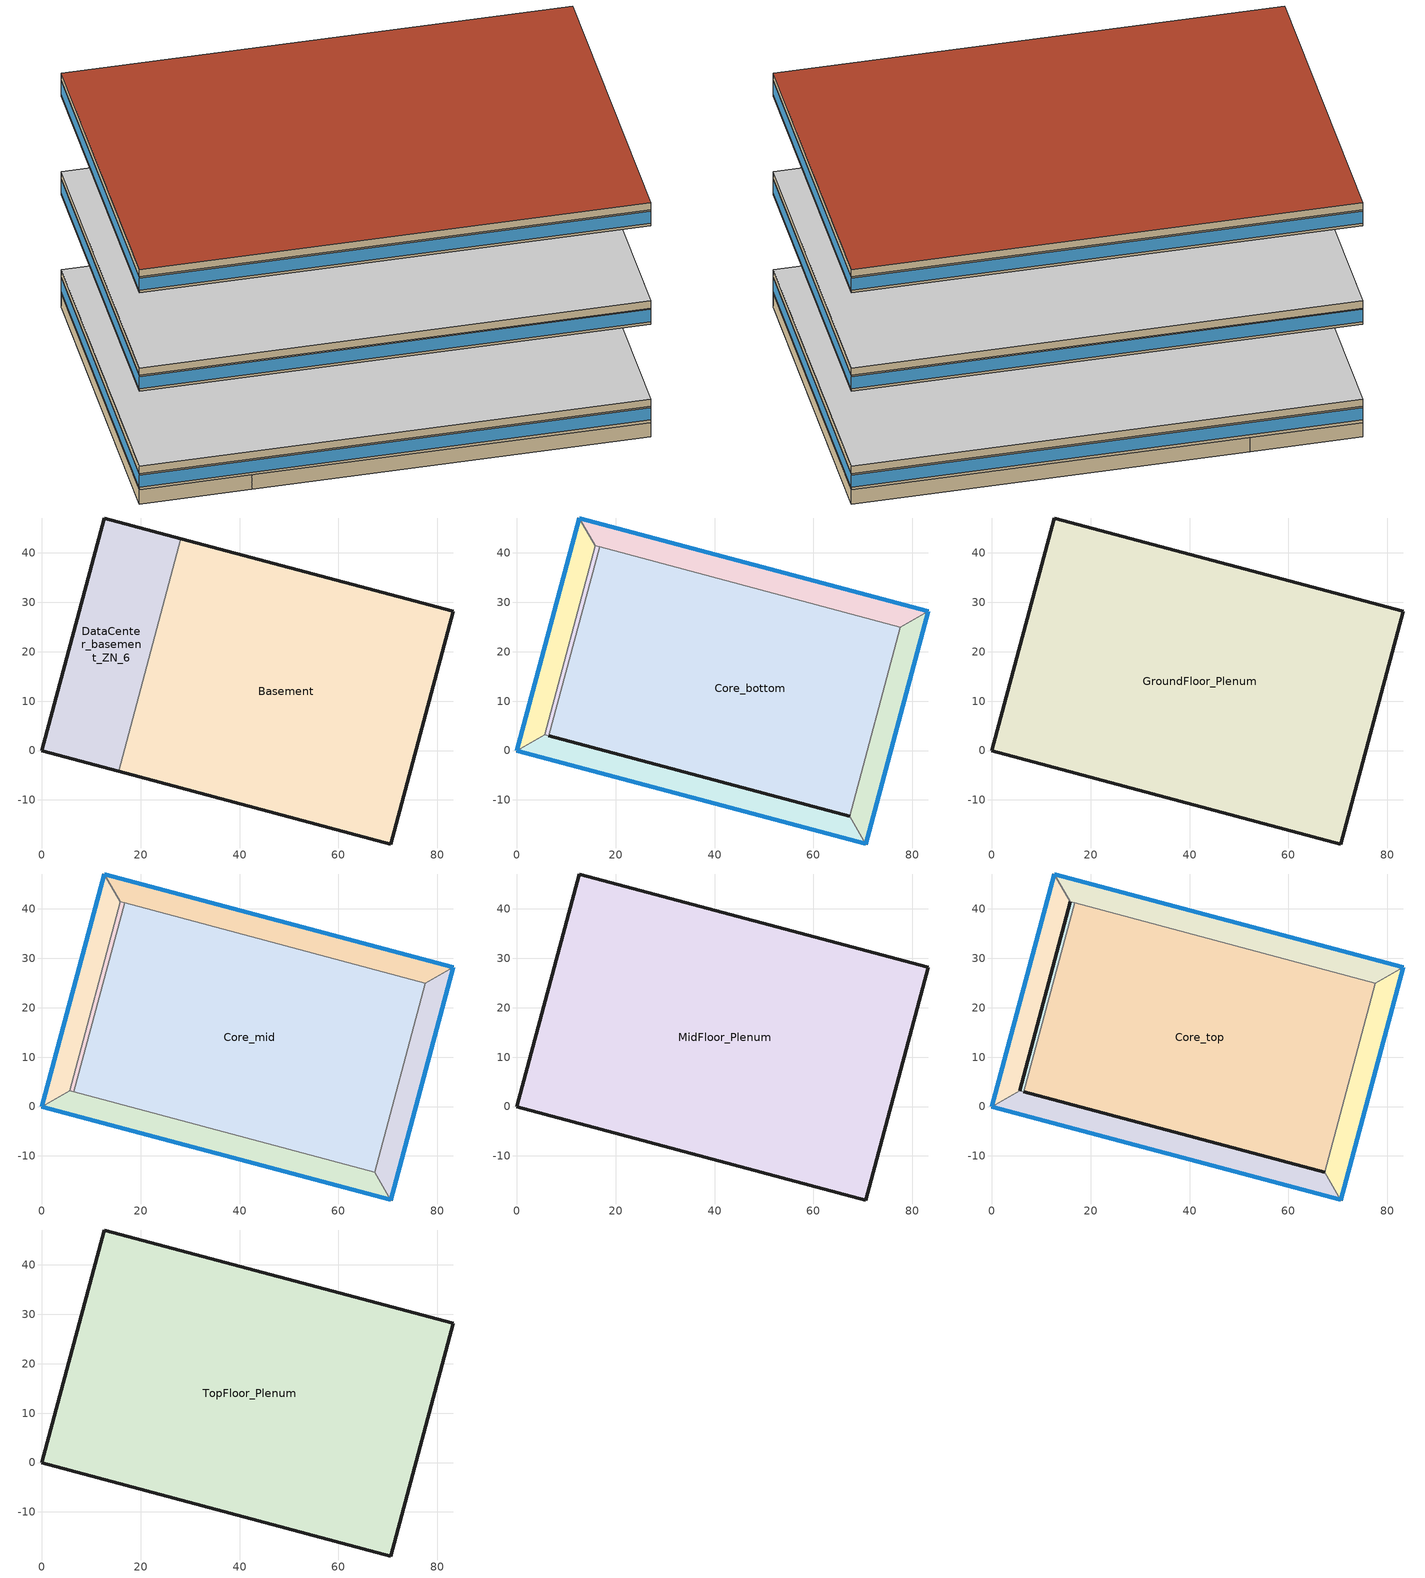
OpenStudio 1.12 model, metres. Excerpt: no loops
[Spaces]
DataCenter_basement_ZN_6
 floor ground (Basement Floor construction): 28.15,42.92 15.53,-4.16 0,0 12.61,47.08 z-2.44
 wall to Basement: 15.53,-4.16 28.15,42.92 z-2.44:0
 wall ground (Basement Wall construction): 12.61,47.08 0,0 15.53,-4.16 z-2.44:0; 28.14,42.92,0 28.15,42.92,-2.44 12.61,47.08,-2.44 12.61,47.08,0
Basement
 floor ground (Basement Floor construction): 83.23,28.16 70.62,-18.92 15.53,-4.16 28.15,42.92 z-2.44
 wall ground (Basement Wall construction): 15.53,-4.16 70.62,-18.92 83.23,28.16 28.15,42.92 z-2.44:0
Perimeter_bot_ZN_2
 floor to Basement: 83.23,28.16 70.62,-18.92 67.38,-13.32 77.63,24.92 z0
 wall outside: 70.62,-18.92 83.23,28.16 z0:2.74
 wall to Perimeter_bot_ZN_1: 67.38,-13.32 70.62,-18.92 z0:2.74
 wall to Perimeter_bot_ZN_3: 83.23,28.16 77.63,24.92 z0:2.74
 wall to Core_bottom: 77.63,24.92 67.38,-13.32 z0:2.74
 window: 70.62,-18.92 83.23,28.16 z0.45:2.5
Core_bottom
 floor to DataCenter_basement_ZN_6: 26.96,38.5 16.71,0.26 6.48,3 16.73,41.24 z0
 floor to Basement: 77.63,24.92 67.38,-13.32 16.71,0.26 26.96,38.5 z0
 wall outside: 6.48,3 67.38,-13.32 z0:2.74
 wall to Perimeter_bot_ZN_3: 77.63,24.92 16.73,41.24 z0:2.74
 wall to DataCenter_bot_ZN_6: 16.73,41.24 6.48,3 z0:2.74
Perimeter_bot_ZN_3
 floor to Basement: 83.23,28.16 77.63,24.92 26.96,38.5 28.14,42.92 z0
 floor to DataCenter_basement_ZN_6: 28.14,42.92 26.96,38.5 15.85,41.48 12.61,47.08 z0
 wall outside: 83.23,28.16 12.61,47.08 z0:2.74
 wall to DataCenter_bot_ZN_6: 15.85,41.48 16.73,41.24 z0:2.74
 wall to Perimeter_bot_ZN_4: 12.61,47.08 15.85,41.48 z0:2.74
 window: 83.23,28.16 12.61,47.08 z0.45:2.5
DataCenter_bot_ZN_6
 floor to DataCenter_basement_ZN_6: 16.73,41.24 6.48,3 5.6,3.23 15.85,41.48 z0
 wall to Perimeter_bot_ZN_1: 5.6,3.23 6.48,3 z0:2.74
 wall to Perimeter_bot_ZN_4: 15.85,41.48 5.6,3.23 z0:2.74
Perimeter_bot_ZN_4
 floor to DataCenter_basement_ZN_6: 12.61,47.08 15.85,41.48 5.6,3.23 0,0 z0
 wall outside: 12.61,47.08 0,0 z0:2.74
 wall to Perimeter_bot_ZN_1: 0,0 5.6,3.23 z0:2.74
 window: 12.61,47.08 0,0 z0.45:2.5
Perimeter_bot_ZN_1
 floor to Basement: 67.38,-13.32 70.62,-18.92 15.53,-4.16 16.71,0.26 z0
 floor to DataCenter_basement_ZN_6: 16.71,0.26 15.53,-4.16 0,0 5.6,3.23 z0
 wall outside: 0,0 70.62,-18.92 z0:2.74
 wall to Core_top: 67.38,-13.32 6.48,3 z0:2.74
 window: 0,0 70.62,-18.92 z0.45:2.5
GroundFloor_Plenum
 floor to Perimeter_bot_ZN_3: 83.23,28.16 77.63,24.92 15.85,41.48 12.61,47.08 z2.74
 floor to Core_bottom: 77.63,24.92 67.38,-13.32 6.48,3 16.73,41.24 z2.74
 floor to DataCenter_bot_ZN_6: 16.73,41.24 6.48,3 5.6,3.23 15.85,41.48 z2.74
 floor to Perimeter_bot_ZN_2: 83.23,28.16 70.62,-18.92 67.38,-13.32 77.63,24.92 z2.74
 floor to Perimeter_bot_ZN_1: 67.38,-13.32 70.62,-18.92 0,0 5.6,3.23 z2.74
 floor to Perimeter_bot_ZN_4: 12.61,47.08 15.85,41.48 5.6,3.23 0,0 z2.74
 wall outside: 83.23,28.16 12.61,47.08 0,0 70.62,-18.92 83.23,28.16 z2.74:3.96
 ceiling adiabatic (Floor Adiabatic construction): 70.62,-18.92 83.23,28.16 12.61,47.08 0,0 z3.96
Perimeter_mid_ZN_3
 floor adiabatic (Floor Adiabatic construction): 83.23,28.16 77.63,24.92 15.85,41.48 12.61,47.08 z16.77
 wall outside: 83.23,28.16 12.61,47.08 z16.77:19.51
 wall to Core_mid: 16.73,41.24 77.63,24.92 z16.77:19.51
 wall to Perimeter_mid_ZN_2: 77.63,24.92 83.23,28.16 z16.77:19.51
 wall to DataCenter_mid_ZN_6: 15.85,41.48 16.73,41.24 z16.77:19.51
 wall to Perimeter_mid_ZN_4: 12.61,47.08 15.85,41.48 z16.77:19.51
 window: 83.23,28.16 12.61,47.08 z17.21:19.27
Perimeter_mid_ZN_2
 floor adiabatic (Floor Adiabatic construction): 83.23,28.16 70.62,-18.92 67.38,-13.32 77.63,24.92 z16.77
 wall outside: 70.62,-18.92 83.23,28.16 z16.77:19.51
 wall to Core_mid: 77.63,24.92 67.38,-13.32 z16.77:19.51
 wall to Perimeter_mid_ZN_1: 67.38,-13.32 70.62,-18.92 z16.77:19.51
 window: 70.62,-18.92 83.23,28.16 z17.21:19.27
Perimeter_mid_ZN_4
 floor adiabatic (Floor Adiabatic construction): 12.61,47.08 15.85,41.48 5.6,3.23 0,0 z16.77
 wall outside: 12.61,47.08 0,0 z16.77:19.51
 wall to DataCenter_mid_ZN_6: 5.6,3.23 15.85,41.48 z16.77:19.51
 wall to Perimeter_mid_ZN_1: 0,0 5.6,3.23 z16.77:19.51
 window: 12.61,47.08 0,0 z17.21:19.27
Perimeter_mid_ZN_1
 floor adiabatic (Floor Adiabatic construction): 67.38,-13.32 70.62,-18.92 0,0 5.6,3.23 z16.77
 wall outside: 0,0 70.62,-18.92 z16.77:19.51
 wall to Core_mid: 67.38,-13.32 6.48,3 z16.77:19.51
 wall to DataCenter_mid_ZN_6: 6.48,3 5.6,3.23 z16.77:19.51
 window: 0,0 70.62,-18.92 z17.21:19.27
Core_mid
 floor adiabatic (Floor Adiabatic construction): 77.63,24.92 67.38,-13.32 6.48,3 16.73,41.24 z16.77
 wall to DataCenter_mid_ZN_6: 16.73,41.24 6.48,3 z16.77:19.51
DataCenter_mid_ZN_6
 floor adiabatic (Floor Adiabatic construction): 16.73,41.24 6.48,3 5.6,3.23 15.85,41.48 z16.77
MidFloor_Plenum
 floor to Perimeter_mid_ZN_2: 83.23,28.16 70.62,-18.92 67.38,-13.32 77.63,24.92 z19.51
 floor to Perimeter_mid_ZN_4: 12.61,47.08 15.85,41.48 5.6,3.23 0,0 z19.51
 floor to Perimeter_mid_ZN_1: 67.38,-13.32 70.62,-18.92 0,0 5.6,3.23 z19.51
 floor to DataCenter_mid_ZN_6: 16.73,41.24 6.48,3 5.6,3.23 15.85,41.48 z19.51
 floor to Core_mid: 77.63,24.92 67.38,-13.32 6.48,3 16.73,41.24 z19.51
 floor to Perimeter_mid_ZN_3: 83.23,28.16 77.63,24.92 15.85,41.48 12.61,47.08 z19.51
 wall outside: 0,0 70.62,-18.92 83.23,28.16 12.61,47.08 0,0 z19.51:20.73
 ceiling adiabatic (Floor Adiabatic construction): 70.62,-18.92 83.23,28.16 12.61,47.08 0,0 z20.73
Perimeter_top_ZN_2
 floor adiabatic (Floor Adiabatic construction): 83.23,28.16 70.62,-18.92 67.38,-13.32 77.63,24.92 z33.54
 wall outside: 70.62,-18.92 83.23,28.16 z33.54:36.28
 wall to Core_top: 77.63,24.92 67.38,-13.32 z33.54:36.28
 wall to Perimeter_top_ZN_3: 83.23,28.16 77.63,24.92 z33.54:36.28
 wall to Perimeter_top_ZN_1: 67.38,-13.32 70.62,-18.92 z33.54:36.28
 window: 70.62,-18.92 83.23,28.16 z33.98:36.04
DataCenter_top_ZN_6
 floor adiabatic (Floor Adiabatic construction): 16.73,41.24 6.48,3 5.6,3.23 15.85,41.48 z33.54
 wall outside: 15.85,41.48 5.6,3.23 z33.54:36.28
 wall to Perimeter_top_ZN_1: 5.6,3.23 6.48,3 z33.54:36.28
 wall to Perimeter_top_ZN_3: 16.73,41.24 15.85,41.48 z33.54:36.28
 wall to Core_top: 6.48,3 16.73,41.24 z33.54:36.28
Perimeter_top_ZN_3
 floor adiabatic (Floor Adiabatic construction): 83.23,28.16 77.63,24.92 15.85,41.48 12.61,47.08 z33.54
 wall outside: 83.23,28.16 12.61,47.08 z33.54:36.28
 wall to Perimeter_top_ZN_4: 12.61,47.08 15.85,41.48 z33.54:36.28
 wall to Core_top: 16.73,41.24 77.63,24.92 z33.54:36.28
 window: 83.23,28.16 12.61,47.08 z33.98:36.04
Core_top
 floor adiabatic (Floor Adiabatic construction): 77.63,24.92 67.38,-13.32 6.48,3 16.73,41.24 z33.54
Perimeter_top_ZN_1
 floor adiabatic (Floor Adiabatic construction): 67.38,-13.32 70.62,-18.92 0,0 5.6,3.23 z33.54
 wall outside: 0,0 70.62,-18.92 / 67.38,-13.32 6.48,3 z33.54:36.28
 wall to Perimeter_top_ZN_4: 5.6,3.23 0,0 z33.54:36.28
 window: 0,0 70.62,-18.92 z33.98:36.04
Perimeter_top_ZN_4
 floor adiabatic (Floor Adiabatic construction): 12.61,47.08 15.85,41.48 5.6,3.23 0,0 z33.54
 wall outside: 12.61,47.08 0,0 / 5.6,3.23 15.85,41.48 z33.54:36.28
 window: 12.61,47.08 0,0 z33.98:36.04
TopFloor_Plenum
 floor to Perimeter_top_ZN_2: 83.23,28.16 70.62,-18.92 67.38,-13.32 77.63,24.92 z36.28
 floor to Core_top: 77.63,24.92 67.38,-13.32 6.48,3 16.73,41.24 z36.28
 floor to DataCenter_top_ZN_6: 16.73,41.24 6.48,3 5.6,3.23 15.85,41.48 z36.28
 floor to Perimeter_top_ZN_4: 12.61,47.08 15.85,41.48 5.6,3.23 0,0 z36.28
 floor to Perimeter_top_ZN_1: 67.38,-13.32 70.62,-18.92 0,0 5.6,3.23 z36.28
 floor to Perimeter_top_ZN_3: 83.23,28.16 77.63,24.92 15.85,41.48 12.61,47.08 z36.28
 wall outside: 12.61,47.08 0,0 70.62,-18.92 83.23,28.16 12.61,47.08 z36.28:37.5
 roof outside: 70.62,-18.92 83.23,28.16 12.61,47.08 0,0 z37.5
[Site]
Chicago Ohare Intl Ap: Latitude {deg}=41.98; Longitude {deg}=-87.92; Time Zone {hr}=-6; Elevation {m}=201; Terrain=City
[Building]
DOE Ref Pre-1980-LargeOffice-ASHRAE 169-2006-2A created: 2016-02-16 11:43:37 -0800: North Axis {deg}=0; Default Construction Set=DOE Ref Pre-1980 - Office - ASHRAE 169-2006-2A
[ClimateZones]
Climate Zone Institution Name 1=ASHRAE; Climate Zone Document Name 1=ANSI/ASHRAE Standard 169; Climate Zone Document Year 1=2006; Climate Zone Institution Name 2=CEC; Climate Zone Document Name 2=California Climate Zone Descriptions; Climate Zone Document Year 2=1995
[Site:GroundTemperature:BuildingSurface]
20.541, 20.346, 20.801, 22.127, 22.752, 22.868, 22.937, 22.96, 22.981, 22.822, 21.631, 20.645
[Site:WaterMainsTemperature]
Calculation Method=Correlation; Annual Average Outdoor Air Temperature {C}=20.3167; Maximum Difference In Monthly Average Outdoor Air Temperatures {deltaC}=17.8
[SizingPeriod:DesignDay] Barometric Pressure {Pa}=98934; Sky Clearness=0; Rain Indicator=0; Snow Indicator=0; Day of Month=21; Daylight Saving Time Indicator=0; Dry-Bulb Temperature Range Modifier Type=DefaultMultipliers
Name | Maximum Dry-Bulb Temperature {C} | Daily Dry-Bulb Temperature Range {deltaC} | Humidity Indicating Conditions at Maximum Dry-Bulb | Wind Speed {m/s} | Wind Direction {deg} | Month | Day Type | Humidity Indicating Type | Solar Model Indicator | ASHRAE Taub | ASHRAE Taud
Chicago Ohare Intl Ap Ann Clg .4% Condns DP=>MDB | 28.9 | 10.5 | 23.8 | 5.2 | 230 | 7 | SummerDesignDay | Dewpoint | ASHRAETau | 0.455 | 2.05
Chicago Ohare Intl Ap Ann Htg Wind 99.6% Condns WS=>MCDB | -3.5 | 0 | -3.5 | 12.4 | 270 | 1 | WinterDesignDay | Wetbulb | ASHRAEClearSky
Chicago Ohare Intl Ap Ann Hum_n 99.6% Condns DP=>MCDB | -19.2 | 0 | -25.7 | 4.9 | 270 | 1 | WinterDesignDay | Dewpoint | ASHRAEClearSky
Chicago Ohare Intl Ap Ann Clg .4% Condns Enth=>MDB | 31.4 | 10.5 | 79200 | 5.2 | 230 | 7 | SummerDesignDay | Enthalpy | ASHRAETau | 0.455 | 2.05
Chicago Ohare Intl Ap Ann Htg 99.6% Condns DB | -20 | 0 | -20 | 4.9 | 270 | 1 | WinterDesignDay | Wetbulb | ASHRAEClearSky
Chicago Ohare Intl Ap Ann Clg .4% Condns DB=>MWB | 33.3 | 10.5 | 23.7 | 5.2 | 230 | 7 | SummerDesignDay | Wetbulb | ASHRAETau | 0.455 | 2.05
Chicago Ohare Intl Ap Ann Clg .4% Condns WB=>MDB | 31.2 | 10.5 | 25.5 | 5.2 | 230 | 7 | SummerDesignDay | Wetbulb | ASHRAETau | 0.455 | 2.05
[Material:NoMass] Thermal Absorptance=0.9; Solar Absorptance=0.7
Name | Roughness | Thermal Resistance {m2-K/W} | Visible Absorptance
CP02 CARPET PAD | VeryRough | 0.21648 | 0.8
Nonres_Floor_Insulation | MediumSmooth | 2.88292 | 0.7
Typical Insulation R-1.96 | Smooth | 0.34506 | 0.7
Typical Carpet Pad | Smooth | 0.21648 | 0.8
Typical Insulation R-8.88 | Smooth | 1.56434 | 0.7
Typical Insulation | Smooth | 0.0282222 | 0.7
[Material]
Name | Roughness | Thickness {m} | Conductivity {W/m-K} | Density {kg/m3} | Specific Heat {J/kg-K} | Thermal Absorptance | Solar Absorptance | Visible Absorptance
100mm Normalweight concrete floor | MediumSmooth | 0.1016 | 2.31 | 2322 | 832
G01 13mm gypsum board | Smooth | 0.0127 | 0.16 | 800 | 1090 | 0.9 | 0.7 | 0.5
M10 200mm concrete block basement wall | MediumRough | 0.2032 | 1.326 | 1842 | 912
4 in. Normalweight Concrete Floor | MediumRough | 0.1016 | 2.31 | 2322 | 832 | 0.9 | 0.7 | 0.7
1IN Stucco | Smooth | 0.0253 | 0.6918 | 1858 | 837 | 0.9 | 0.92 | 0.92
8IN CONCRETE HW RefBldg | Rough | 0.2032 | 1.311 | 2240 | 836.8 | 0.9 | 0.7 | 0.7
1/2IN Gypsum | Smooth | 0.0127 | 0.16 | 784.9 | 830 | 0.9 | 0.4 | 0.4
Roof Membrane | VeryRough | 0.0095 | 0.16 | 1121.29 | 1460 | 0.9 | 0.77 | 0.7
Metal Roof Surface; F08 Metal surface | Smooth | 0.0008 | 45.28 | 7824 | 500 | 0.9 | 0.7 | 0.7
HW CONCRETE | Rough | 0.1016 | 1.31125 | 2240 | 837.36 | 0.9 | 0.7 | 0.7
8 in. Concrete Block Basement Wall | MediumRough | 0.2032 | 1.326 | 1842 | 912 | 0.9 | 0.7 | 0.7
G05 25mm wood | MediumSmooth | 0.0254 | 0.15 | 608 | 1630 | 0.9 | 0.5 | 0.5
Std Wood 6inch | MediumSmooth | 0.15 | 0.12 | 540 | 1210 | 0.9 | 0.7 | 0.7
[Construction]
Floor Adiabatic construction: CP02 CARPET PAD, 100mm Normalweight concrete floor, Nonres_Floor_Insulation
Basement Wall construction: M10 200mm concrete block basement wall
Basement Floor construction: M10 200mm concrete block basement wall, CP02 CARPET PAD
Typical Insulated Exterior Mass Floor: 4 in. Normalweight Concrete Floor, Typical Carpet Pad
Typical Insulated Exterior Mass Wall R-4.35: 1IN Stucco, 8IN CONCRETE HW RefBldg, Typical Insulation R-1.96, 1/2IN Gypsum
Typical IEAD Roof R-10.0: Roof Membrane, Typical Insulation R-8.88, Metal Roof Surface
Typical Interior Floor: 100mm Normalweight concrete floor, CP02 CARPET PAD
Typical Interior Wall: G01 13mm gypsum board, G01 13mm gypsum board
Typical Interior Ceiling: CP02 CARPET PAD, 100mm Normalweight concrete floor
ext-slab-mass: HW CONCRETE, CP02 CARPET PAD
Typical Insulated Basement Mass Wall: 8 in. Concrete Block Basement Wall
U 1.22 SHGC 0.54 Simple Glazing Window: U 1.22 SHGC 0.54 Simple Glazing
Typical Insulated Metal Door: F08 Metal surface, Typical Insulation
Typical Overhead Door: Typical Insulation
Typical Interior Window: Clear 3mm
Typical Interior Door; Typical Interior Partition: G05 25mm wood
InteriorFurnishings: Std Wood 6inch
[DefaultConstructionSet]
DOE Ref Pre-1980 - Office - ASHRAE 169-2006-2A: Default Exterior Surface Constructions=Default Surface Constructions 1; Default Interior Surface Constructions=Default Surface Constructions 2; Default Ground Contact Surface Constructions=Default Surface Constructions 3; Default Exterior SubSurface Constructions=Default Sub Surface Constructions 1; Default Interior SubSurface Constructions=Default Sub Surface Constructions 2; Interior Partition Construction=Typical Interior Partition
[DefaultSurfaceConstructions]
Name | Floor Construction | Wall Construction | Roof Ceiling Construction
Default Surface Constructions 1 | Typical Insulated Exterior Mass Floor | Typical Insulated Exterior Mass Wall R-4.35 | Typical IEAD Roof R-10.0
Default Surface Constructions 2 | Typical Interior Floor | Typical Interior Wall | Typical Interior Ceiling
Default Surface Constructions 3 | ext-slab-mass | Typical Insulated Basement Mass Wall
[DefaultSubSurfaceConstructions]
Name | Fixed Window Construction | Operable Window Construction | Door Construction | Overhead Door Construction | Tubular Daylight Dome Construction | Tubular Daylight Diffuser Construction
Default Sub Surface Constructions 1 | U 1.22 SHGC 0.54 Simple Glazing Window | U 1.22 SHGC 0.54 Simple Glazing Window | Typical Insulated Metal Door | Typical Overhead Door | Typical Interior Window | Typical Interior Window
Default Sub Surface Constructions 2 | Typical Interior Window | Typical Interior Window | Typical Interior Door
[WindowMaterial:SimpleGlazingSystem]
U 1.22 SHGC 0.54 Simple Glazing: U-Factor {W/m2-K}=6.92748; Solar Heat Gain Coefficient=0.54; Visible Transmittance=0.38
[WindowMaterial:Glazing]
Clear 3mm: Optical Data Type=SpectralAverage; Thickness {m}=0.003; Solar Transmittance at Normal Incidence=0.837; Front Side Solar Reflectance at Normal Incidence=0.075; Back Side Solar Reflectance at Normal Incidence=0.075; Visible Transmittance at Normal Incidence=0.898; Front Side Visible Reflectance at Normal Incidence=0.081; Back Side Visible Reflectance at Normal Incidence=0.081; Infrared Transmittance at Normal Incidence=0; Front Side Infrared Hemispherical Emissivity=0.84; Back Side Infrared Hemispherical Emissivity=0.84; Conductivity {W/m-K}=0.9; Dirt Correction Factor for Solar and Visible Transmittance=1; Solar Diffusing=No
[Space]
Name | Space Type | Thermal Zone | Part of Total Floor Area
Perimeter_bot_ZN_2 | Office WholeBuilding - Lg Office | Perimeter_bot_ZN_2 ZN | Yes
DataCenter_basement_ZN_6 | Office WholeBuilding - Lg Office | DataCenter_basement_ZN_6 ZN
DataCenter_top_ZN_6 | Office WholeBuilding - Lg Office | DataCenter_top_ZN_6 ZN
Core_bottom | Office WholeBuilding - Lg Office | Core_bottom ZN | Yes
Perimeter_mid_ZN_3 | Office WholeBuilding - Lg Office | Perimeter_mid_ZN_3 ZN | Yes
Perimeter_mid_ZN_2 | Office WholeBuilding - Lg Office | Perimeter_mid_ZN_2 ZN | Yes
MidFloor_Plenum |  | MidFloor_Plenum ZN | No
Perimeter_bot_ZN_3 | Office WholeBuilding - Lg Office | Perimeter_bot_ZN_3 ZN | Yes
GroundFloor_Plenum |  | GroundFloor_Plenum ZN | No
Perimeter_mid_ZN_4 | Office WholeBuilding - Lg Office | Perimeter_mid_ZN_4 ZN | Yes
Perimeter_top_ZN_3 | Office WholeBuilding - Lg Office | Perimeter_top_ZN_3 ZN | Yes
Perimeter_top_ZN_2 | Office WholeBuilding - Lg Office | Perimeter_top_ZN_2 ZN | Yes
DataCenter_bot_ZN_6 | Office WholeBuilding - Lg Office | DataCenter_bot_ZN_6 ZN
Perimeter_mid_ZN_1 | Office WholeBuilding - Lg Office | Perimeter_mid_ZN_1 ZN | Yes
Core_mid | Office WholeBuilding - Lg Office | Core_mid ZN | Yes
TopFloor_Plenum |  | TopFloor_Plenum ZN | No
Perimeter_bot_ZN_4 | Office WholeBuilding - Lg Office | Perimeter_bot_ZN_4 ZN | Yes
Perimeter_bot_ZN_1 | Office WholeBuilding - Lg Office | Perimeter_bot_ZN_1 ZN | Yes
Basement | Office WholeBuilding - Lg Office | Basement ZN | Yes
DataCenter_mid_ZN_6 | Office WholeBuilding - Lg Office | DataCenter_mid_ZN_6 ZN
Core_top | Office WholeBuilding - Lg Office | Core_top ZN | Yes
Perimeter_top_ZN_1 | Office WholeBuilding - Lg Office | Perimeter_top_ZN_1 ZN | Yes
Perimeter_top_ZN_4 | Office WholeBuilding - Lg Office | Perimeter_top_ZN_4 ZN | Yes
[SpaceType]
Office WholeBuilding - Lg Office: Default Schedule Set=Office WholeBuilding - Lg Office Schedule Set; Design Specification Outdoor Air Object=Office WholeBuilding - Lg Office Ventilation; Standards Building Type=Office; Standards Space Type=WholeBuilding - Lg Office
[People:Definition]
Office WholeBuilding - Lg Office People Definition: Number of People Calculation Method=People/Area; People per Space Floor Area {person/m2}=0.0538196; Fraction Radiant=0.3
[People]
Office WholeBuilding - Lg Office People: People Definition=Office WholeBuilding - Lg Office People Definition; Space or SpaceType=Office WholeBuilding - Lg Office; Work Efficiency Schedule=Work Efficiency Schedule; Clothing Insulation Schedule=Clothing Schedule; Air Velocity Schedule=Air Velocity Schedule
[Lights:Definition]
Office WholeBuilding - Lg Office Lights Definition: Design Level Calculation Method=Watts/Area; Watts per Space Floor Area {W/m2}=16.1459; Fraction Radiant=0.7; Fraction Visible=0.2
[Lights]
Office WholeBuilding - Lg Office Lights: Lights Definition=Office WholeBuilding - Lg Office Lights Definition; Space or SpaceType=Office WholeBuilding - Lg Office
[ElectricEquipment:Definition]
Office WholeBuilding - Lg Office Elec Equip Definition: Design Level Calculation Method=Watts/Area; Watts per Space Floor Area {W/m2}=10.7639; Fraction Radiant=0.5
[ElectricEquipment]
Office WholeBuilding - Lg Office Elec Equip: Electric Equipment Definition=Office WholeBuilding - Lg Office Elec Equip Definition; Space or SpaceType=Office WholeBuilding - Lg Office
[DesignSpecification:OutdoorAir]
Office WholeBuilding - Lg Office Ventilation: Outdoor Air Method=Sum; Outdoor Air Flow per Person {m3/s-person}=0.00943895
[DefaultScheduleSet]
Office WholeBuilding - Lg Office Schedule Set: Number of People Schedule=Large Office Bldg Occ; People Activity Level Schedule=Large Office Activity; Lighting Schedule=Large Office Bldg Light; Electric Equipment Schedule=Large Office Bldg Equip; Infiltration Schedule=Large Office Infil Quarter On
[ThermostatSetpoint:DualSetpoint] Heating Setpoint Temperature Schedule=Large Office HtgSetp; Cooling Setpoint Temperature Schedule=Large Office ClgSetp
DataCenter_top_ZN_6 ZN Thermostat; Perimeter_top_ZN_3 ZN Thermostat; Perimeter_top_ZN_4 ZN Thermostat; DataCenter_bot_ZN_6 ZN Thermostat; Perimeter_bot_ZN_2 ZN Thermostat; Perimeter_mid_ZN_3 ZN Thermostat; Perimeter_mid_ZN_4 ZN Thermostat; Basement ZN Thermostat; Core_top ZN Thermostat; DataCenter_mid_ZN_6 ZN Thermostat; Perimeter_bot_ZN_3 ZN Thermostat; DataCenter_basement_ZN_6 ZN Thermostat; Perimeter_mid_ZN_2 ZN Thermostat; Perimeter_mid_ZN_1 ZN Thermostat; Perimeter_top_ZN_1 ZN Thermostat; Perimeter_bot_ZN_1 ZN Thermostat; Perimeter_bot_ZN_4 ZN Thermostat; Perimeter_top_ZN_2 ZN Thermostat; Core_mid ZN Thermostat; Core_bottom ZN Thermostat
[InternalMass:Definition]
Internal Mass Definition 1: Construction=InteriorFurnishings; Design Level Calculation Method=SurfaceArea/Area; Surface Area per Space Floor Area=2
[InternalMass] Internal Mass Definition=Internal Mass Definition 1
Name | Space or SpaceType
Perimeter_bot_ZN_1 Mass | Perimeter_bot_ZN_1
Perimeter_bot_ZN_2 Mass | Perimeter_bot_ZN_2
Perimeter_bot_ZN_3 Mass | Perimeter_bot_ZN_3
Perimeter_bot_ZN_4 Mass | Perimeter_bot_ZN_4
Core_bottom Mass | Core_bottom
Perimeter_mid_ZN_1 Mass | Perimeter_mid_ZN_1
Perimeter_mid_ZN_2 Mass | Perimeter_mid_ZN_2
Perimeter_mid_ZN_3 Mass | Perimeter_mid_ZN_3
Perimeter_mid_ZN_4 Mass | Perimeter_mid_ZN_4
Core_mid Mass | Core_mid
Perimeter_top_ZN_1 Mass | Perimeter_top_ZN_1
Perimeter_top_ZN_2 Mass | Perimeter_top_ZN_2
Perimeter_top_ZN_3 Mass | Perimeter_top_ZN_3
Perimeter_top_ZN_4 Mass | Perimeter_top_ZN_4
Core_top Mass | Core_top
Basement Mass | Basement
[ThermalZone] Use Ideal Air Loads=No
Name | Thermostat | Multiplier
GroundFloor_Plenum ZN; TopFloor_Plenum ZN; MidFloor_Plenum ZN
DataCenter_top_ZN_6 ZN | DataCenter_top_ZN_6 ZN Thermostat
Perimeter_top_ZN_3 ZN | Perimeter_top_ZN_3 ZN Thermostat
Perimeter_top_ZN_4 ZN | Perimeter_top_ZN_4 ZN Thermostat
DataCenter_bot_ZN_6 ZN | DataCenter_bot_ZN_6 ZN Thermostat
Perimeter_bot_ZN_2 ZN | Perimeter_bot_ZN_2 ZN Thermostat
Perimeter_mid_ZN_3 ZN | Perimeter_mid_ZN_3 ZN Thermostat | 10
Perimeter_mid_ZN_4 ZN | Perimeter_mid_ZN_4 ZN Thermostat | 10
Basement ZN | Basement ZN Thermostat
Core_top ZN | Core_top ZN Thermostat
DataCenter_mid_ZN_6 ZN | DataCenter_mid_ZN_6 ZN Thermostat
Perimeter_bot_ZN_3 ZN | Perimeter_bot_ZN_3 ZN Thermostat
DataCenter_basement_ZN_6 ZN | DataCenter_basement_ZN_6 ZN Thermostat
Perimeter_mid_ZN_2 ZN | Perimeter_mid_ZN_2 ZN Thermostat | 10
Perimeter_mid_ZN_1 ZN | Perimeter_mid_ZN_1 ZN Thermostat | 10
Perimeter_top_ZN_1 ZN | Perimeter_top_ZN_1 ZN Thermostat
Perimeter_bot_ZN_1 ZN | Perimeter_bot_ZN_1 ZN Thermostat
Perimeter_bot_ZN_4 ZN | Perimeter_bot_ZN_4 ZN Thermostat
Perimeter_top_ZN_2 ZN | Perimeter_top_ZN_2 ZN Thermostat
Core_mid ZN | Core_mid ZN Thermostat | 10
Core_bottom ZN | Core_bottom ZN Thermostat
[Sizing:Zone] Zone Cooling Design Supply Air Temperature Input Method=SupplyAirTemperature; Zone Cooling Design Supply Air Temperature {C}=14; Zone Cooling Design Supply Air Temperature Difference {deltaC}=11.11; Zone Heating Design Supply Air Temperature Input Method=SupplyAirTemperature; Zone Heating Design Supply Air Temperature {C}=40; Zone Heating Design Supply Air Temperature Difference {deltaC}=11.11; Zone Cooling Design Supply Air Humidity Ratio {kg-H2O/kg-air}=0.0085; Zone Heating Design Supply Air Humidity Ratio {kg-H2O/kg-air}=0.008; Cooling Design Air Flow Method=DesignDay; Heating Design Air Flow Method=DesignDay; Account for Dedicated Outdoor Air System=No; Dedicated Outdoor Air System Control Strategy=NeutralSupplyAir; Dedicated Outdoor Air Low Setpoint Temperature for Design {C}=Autosize; Dedicated Outdoor Air High Setpoint Temperature for Design {C}=Autosize
GroundFloor_Plenum ZN; DataCenter_top_ZN_6 ZN; DataCenter_bot_ZN_6 ZN; DataCenter_mid_ZN_6 ZN; TopFloor_Plenum ZN; MidFloor_Plenum ZN; DataCenter_basement_ZN_6 ZN
[Exterior:Lights:Definition]
Name | Design Level {W}
NonDimming Exterior Lights Def | 61595
Fuel equipment 1 Def | 244443
[Exterior:Lights]
Name | Exterior Lights Definition | Schedule | Control Option
NonDimming Exterior Lights Def | NonDimming Exterior Lights Def | Always On | AstronomicalClock
Fuel equipment 1 | Fuel equipment 1 Def | Large Office BLDG ELEVATORS | ScheduleNameOnly
[Schedule:Ruleset]
Name | Default Day Schedule | Summer Design Day Schedule | Winter Design Day Schedule
Clothing Schedule | Clothing Schedule Default Winter Clothes
Air Velocity Schedule | Air Velocity Schedule Default
Work Efficiency Schedule | Work Efficiency Schedule Default
Large Office Bldg Occ | Large Office Bldg Occ Default | Large Office Bldg Occ Summer Design Day | Large Office Bldg Occ Winter Design Day
Large Office Activity | Large Office Activity Default | Large Office Activity Summer Design Day | Large Office Activity Winter Design Day
Large Office Bldg Light | Large Office Bldg Light Default | Large Office Bldg Light Summer Design Day | Large Office Bldg Light Winter Design Day
Large Office Bldg Equip | Large Office Bldg Equip Default | Large Office Bldg Equip Summer Design Day | Large Office Bldg Equip Winter Design Day
Large Office Infil Quarter On | Large Office Infil Quarter On Default | Large Office Infil Quarter On Summer Design Day | Large Office Infil Quarter On Winter Design Day
Large Office HtgSetp | Large Office HtgSetp Default | Large Office HtgSetp Summer Design Day | Large Office HtgSetp Winter Design Day
Large Office ClgSetp | Large Office ClgSetp Default | Large Office ClgSetp Summer Design Day | Large Office ClgSetp Winter Design Day
Always On | Always On Default
Large Office BLDG ELEVATORS | Large Office BLDG ELEVATORS Default | Large Office BLDG ELEVATORS Summer Design Day | Large Office BLDG ELEVATORS Winter Design Day
[Schedule:Day]
Clothing Schedule Default Winter Clothes; Large Office Bldg Light Summer Design Day; Large Office Bldg Equip Summer Design Day; Large Office Infil Quarter On Sun Day; Always On Default: 24, 0, 1
Clothing Schedule Summer Clothes: 24, 0, 0.5
Air Velocity Schedule Default: 24, 0, 0.2
Work Efficiency Schedule Default; Large Office Bldg Occ Winter Design Day; Large Office Bldg Occ WntrDsn|Sun Day; Large Office Bldg Light Winter Design Day; Large Office Bldg Equip Winter Design Day: 24, 0, 0
Large Office Bldg Occ Default: 6, 0, 0, 7, 0, 0.1, 8, 0, 0.2, 12, 0, 0.95, 13, 0, 0.5, 17, 0, 0.95, 18, 0, 0.7, 20, 0, 0.4, 22, 0, 0.1, 24, 0, 0.05
Large Office Bldg Occ Sat Day: 6, 0, 0, 8, 0, 0.1, 14, 0, 0.5, 17, 0, 0.1, 24, 0, 0
Large Office Bldg Occ Summer Design Day: 6, 0, 0, 22, 0, 1, 24, 0, 0.05
Large Office Activity Default; Large Office Activity Winter Design Day; Large Office Activity Summer Design Day: 24, 0, 120
Large Office Bldg Light Default: 5, 0, 0.05, 7, 0, 0.1, 8, 0, 0.3, 17, 0, 0.9, 18, 0, 0.7, 20, 0, 0.5, 22, 0, 0.3, 23, 0, 0.1, 24, 0, 0.05
Large Office Bldg Light Sat Day: 6, 0, 0.05, 8, 0, 0.1, 14, 0, 0.5, 17, 0, 0.15, 24, 0, 0.05
Large Office Bldg Light Sun Day: 24, 0, 0.05
Large Office Bldg Equip Default: 8, 0, 0.4, 12, 0, 0.9, 13, 0, 0.8, 17, 0, 0.9, 18, 0, 0.8, 20, 0, 0.6, 22, 0, 0.5, 24, 0, 0.4
Large Office Bldg Equip Sat Day: 6, 0, 0.3, 8, 0, 0.4, 14, 0, 0.5, 17, 0, 0.35, 24, 0, 0.3
Large Office Bldg Equip Sun Day: 24, 0, 0.3
Large Office Infil Quarter On Default; Large Office Infil Quarter On Summer Design Day: 6, 0, 1, 22, 0, 0.25, 24, 0, 1
Large Office Infil Quarter On Winter Design Day; Large Office Infil Quarter On WntrDsn|Sat Day: 6, 0, 1, 18, 0, 0.25, 24, 0, 1
Large Office HtgSetp Default: 6, 0, 15.6, 22, 0, 21, 24, 0, 15.6
Large Office HtgSetp Sat Day: 6, 0, 15.6, 18, 0, 21, 24, 0, 15.6
Large Office HtgSetp Summer Design Day; Large Office HtgSetp SmrDsn|Sun Day: 24, 0, 15.6
Large Office HtgSetp Winter Design Day: 24, 0, 21
Large Office ClgSetp Default; Large Office ClgSetp Summer Design Day: 6, 0, 26.7, 22, 0, 24, 24, 0, 26.7
Large Office ClgSetp Sat Day: 6, 0, 26.7, 18, 0, 24, 24, 0, 26.7
Large Office ClgSetp Winter Design Day; Large Office ClgSetp WntrDsn|Sun Day: 24, 0, 26.7
Large Office BLDG ELEVATORS Default; Large Office BLDG ELEVATORS Winter Design Day; Large Office BLDG ELEVATORS Summer Design Day: 4, 0, 0.05, 5, 0, 0.1, 6, 0, 0.2, 7, 0, 0.4, 9, 0, 0.5, 10, 0, 0.35, 16, 0, 0.15, 17, 0, 0.35, 19, 0, 0.5, 21, 0, 0.4, 22, 0, 0.3, 23, 0, 0.2, 24, 0, 0.1
[Schedule:Rule] Date Specification Type=DateRange; Start Day=1
Name | Schedule Ruleset | Rule Order | Day Schedule | Start Month | End Month | End Day | Apply Saturday | Apply Sunday
Schedule Rule 1 | Clothing Schedule | 0 | Clothing Schedule Summer Clothes | 5 | 9 | 30
Schedule Rule 2 | Large Office Bldg Occ | 1 | Large Office Bldg Occ Sat Day | 1 | 12 | 31 | Yes
Schedule Rule 3 | Large Office Bldg Occ | 0 | Large Office Bldg Occ WntrDsn|Sun Day | 1 | 12 | 31 |  | Yes
Schedule Rule 4 | Large Office Bldg Light | 1 | Large Office Bldg Light Sat Day | 1 | 12 | 31 | Yes
Schedule Rule 5 | Large Office Bldg Light | 0 | Large Office Bldg Light Sun Day | 1 | 12 | 31 |  | Yes
Schedule Rule 6 | Large Office Bldg Equip | 1 | Large Office Bldg Equip Sat Day | 1 | 12 | 31 | Yes
Schedule Rule 7 | Large Office Bldg Equip | 0 | Large Office Bldg Equip Sun Day | 1 | 12 | 31 |  | Yes
Schedule Rule 8 | Large Office Infil Quarter On | 1 | Large Office Infil Quarter On Sun Day | 1 | 12 | 31 |  | Yes
Schedule Rule 9 | Large Office Infil Quarter On | 0 | Large Office Infil Quarter On WntrDsn|Sat Day | 1 | 12 | 31 | Yes
Schedule Rule 10 | Large Office HtgSetp | 1 | Large Office HtgSetp Sat Day | 1 | 12 | 31 | Yes
Schedule Rule 11 | Large Office HtgSetp | 0 | Large Office HtgSetp SmrDsn|Sun Day | 1 | 12 | 31 |  | Yes
Schedule Rule 12 | Large Office ClgSetp | 1 | Large Office ClgSetp Sat Day | 1 | 12 | 31 | Yes
Schedule Rule 13 | Large Office ClgSetp | 0 | Large Office ClgSetp WntrDsn|Sun Day | 1 | 12 | 31 |  | Yes
